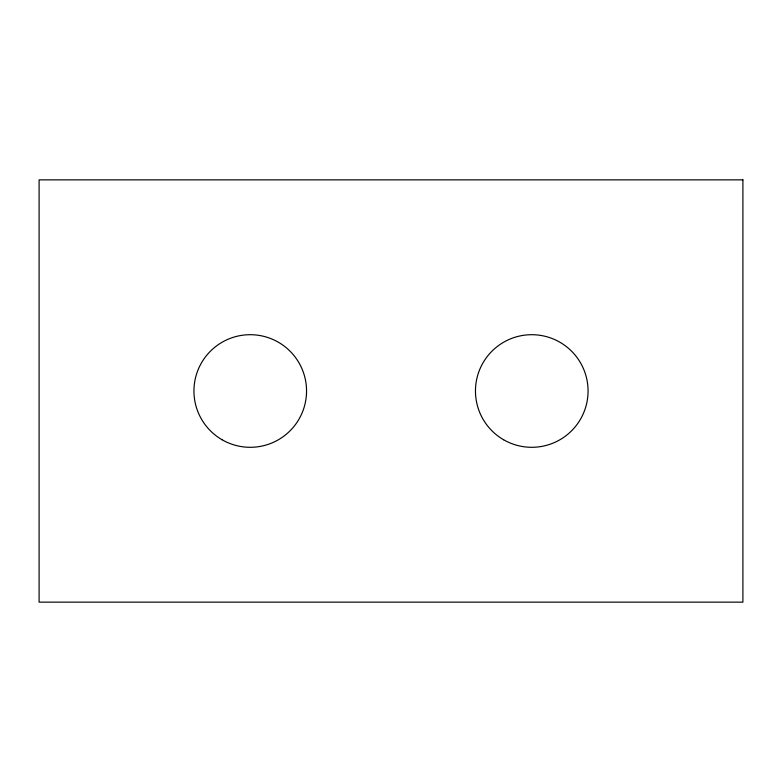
<?xml version="1.0" encoding="UTF-8"?>
<svg xmlns="http://www.w3.org/2000/svg" width="782" height="782" viewBox="0 0 782 782"><rect width="100%" height="100%" fill="white"/><g stroke="black" fill="none" stroke-linecap="round" stroke-linejoin="round"><path stroke-width="1.17" d="M742.9 179.86L39.1 179.86L39.1 602.14L742.9 602.14L742.9 179.86M503.608 439.758A56.304 56.304 0 0 0 588.064 391A56.304 56.304 0 0 0 503.608 342.242A56.304 56.304 0 0 0 503.608 439.758M222.088 439.758A56.304 56.304 0 0 0 306.544 391A56.304 56.304 0 0 0 222.088 342.242A56.304 56.304 0 0 0 222.088 439.758"/></g></svg>
